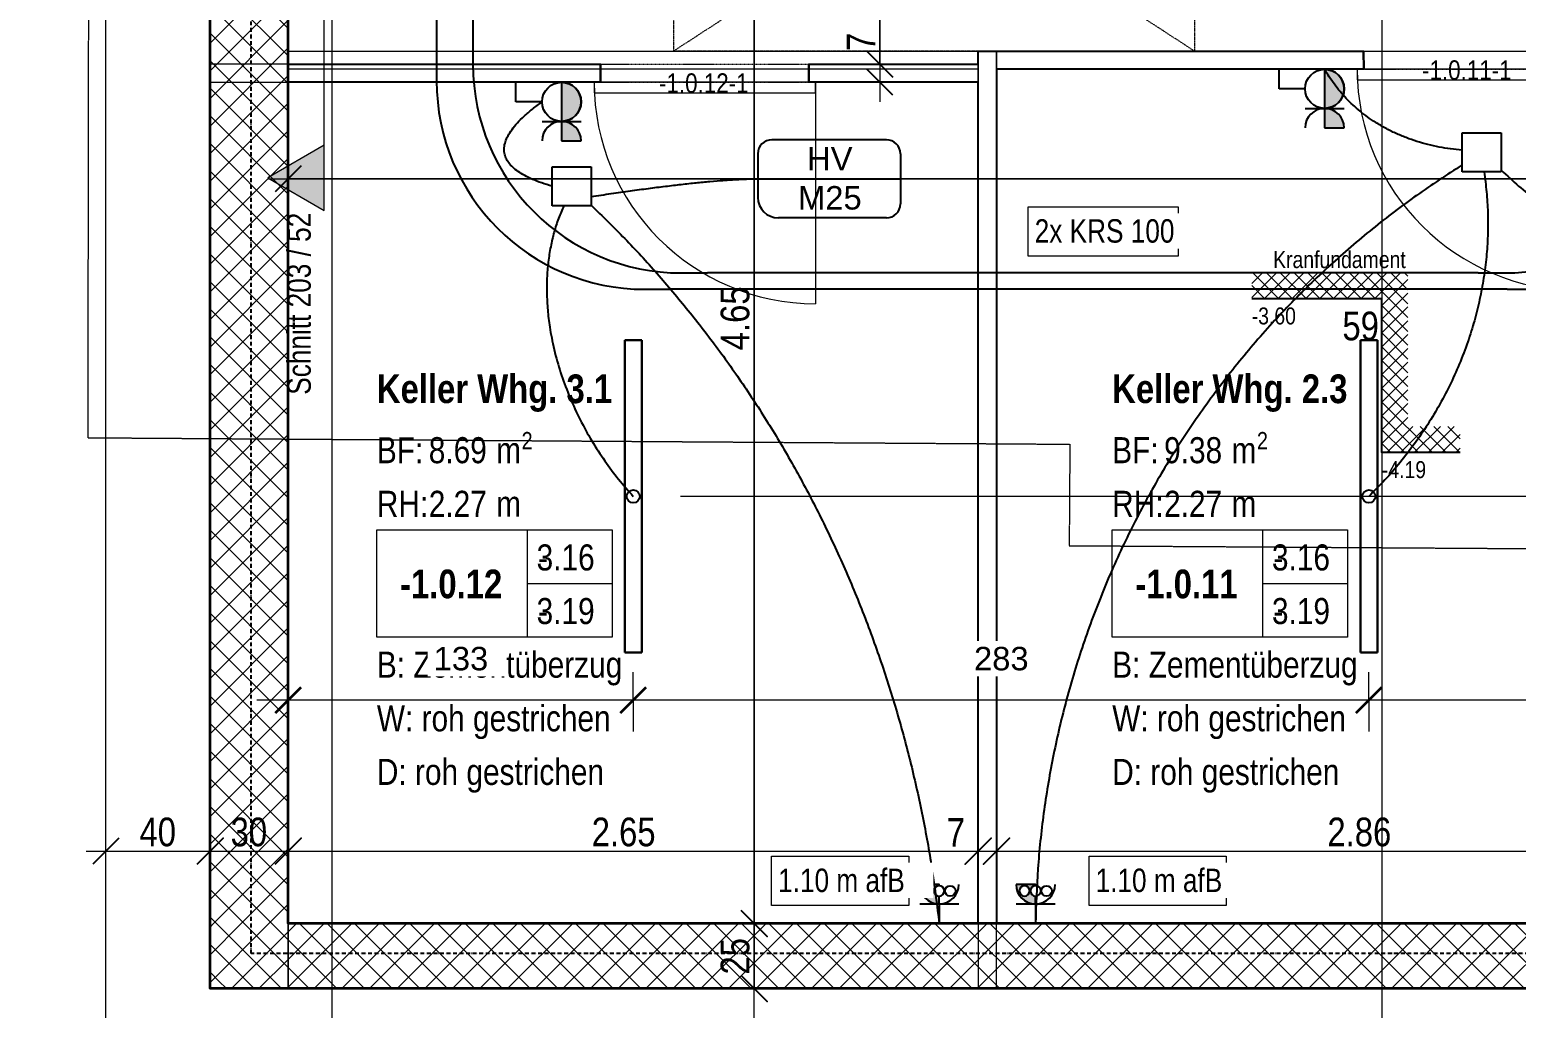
# Model space of a CAD drawing. Header units: millimetres. Extents: x -24363 to 26500, y -21894 to 23000.
# Drawn here: x -14712 to -9004, y -10725 to -6968 of the extents above; entities that cross this region are included whole.
import ezdxf

# ---------------------------------------------------------------- set-up
doc = ezdxf.new("R2010")
doc.units = ezdxf.units.MM
for name, pattern in [('Achse', [25, 15, -5, 0, -5]), ('IMPORT-Strich 2_1mm _3_', [3, 2, -1]), ('IMPORT-Strichpunkt 1_5_0_75_0_75mm _3_', [3, 1.5, -0.75, 0, -0.75]), ('IMPORT-Strichpunkt 3_1_1mm Achsen _3_', [5, 3, -1, 0, -1]), ('Verdeckt 0_75', [1.5, 0.75, -0.75])]:
    doc.linetypes.add(name, pattern=pattern)
for name, color, linetype, lineweight in [('000 Kataster Abbruch', 7, 'Continuous', 5), ('010 Aussenwände Bauteilschraffuren Neu', 7, 'Continuous', 5), ('010 Aussenwände Neu', 7, 'Continuous', 5), ('010 Türen Neu', 7, 'Continuous', 5), ('015 Innenwände Neu', 7, 'Continuous', 5), ('016 Trennwände Neu', 7, 'Continuous', 5), ('035 Decken Neu', 7, 'Continuous', 5), ('080 Raum Innen Kontur Neu', 7, 'Continuous', 5), ('080 Raum Innen Text Neu', 7, 'Continuous', 5), ('080 Raum Innen Textrahmen Neu', 7, 'Continuous', 5), ('110 Bemassungen Ausführung Neu', 7, 'Continuous', 5), ('160 Beschriftungen Ausführung Neu', 7, 'Continuous', 5), ('Allgemeine Beschriftungen', 7, 'Continuous', 5), ('Allgemeines Modell', 7, 'Continuous', 5), ('Bemaßungen', 7, 'Continuous', 9), ('Bemaßungen-50', 7, 'Continuous', 9), ('Elektroinstallationen', 7, 'Continuous', 5), ('Kabel', 7, 'Continuous', 5), ('Leerrohr', 7, 'Continuous', 5), ('Leerrohrformteile', 7, 'Continuous', 5), ('Leuchten', 7, 'Continuous', 5), ('Schnitte', 7, 'Continuous', 9), ('Türen', 7, 'Continuous', 5), ('Wände', 7, 'Continuous', 5)]:
    doc.layers.add(name, color=color, linetype=linetype, lineweight=lineweight)
for name, color, linetype, lineweight, true_color in [('5773_100 Untergeschoss_dwg', 7, 'Continuous', 5, 0x767676), ('Detailelemente', 1, 'Continuous', 25, 0xff0000), ('Linien', 7, 'Verdeckt 0_75', 5, 0xc0c0c0)]:
    doc.layers.add(name, color=color, linetype=linetype, lineweight=lineweight, true_color=true_color)
doc.styles.add('Arial Narrow', font='ARIALN.TTF', dxfattribs={"height": 110.000002})
doc.styles.add('Arial Narrow_11', font='ARIALN.TTF', dxfattribs={"height": 66})
doc.styles.add('Arial Narrow_2', font='ARIALN.TTF', dxfattribs={"height": 110})
doc.styles.add('Arial Narrow_4', font='ARIALN.TTF', dxfattribs={"height": 75})
doc.styles.add('Arial Narrow_8', font='ARIALN.TTF', dxfattribs={"height": 65})
doc.styles.add('Arial Narrow_9', font='ARIALN.TTF', dxfattribs={"height": 100})
doc.styles.add('Arial Narrow_B', font='ARIALNB.TTF', dxfattribs={"height": 110})
doc.styles.add('Arial_5', font='arial.ttf', dxfattribs={"height": 90})
doc.styles.add('Arial_6', font='arial.ttf', dxfattribs={"width": 0.8, "height": 90})
doc.dimstyles.new('Diagonal_-_1_8_mm_Arial', dxfattribs={"dimscale": 304.8, "dimtxt": 91.823346, "dimasz": 0.328084, "dimexe": 0.393701, "dimexo": 0.246063, "dimgap": 0.287073, "dimtad": 1, "dimdec": 0, "dimlfac": 0.1, "dimzin": 0, "dimdsep": 46, "dimtxsty": 'Arial_5', "dimblk1": 'OBLIQUE', "dimblk2": 'OBLIQUE', "dimsah": 1, "dimcen": 0.09, "dimdle": 0.393701, "dimadec": 3, "dimazin": 2, "dimtfac": 1, "dimtdec": 4, "dimtix": 1, "dimtmove": 0, "dimatfit": 3, "dimfxl": 1, "dimtvp": 1, "dimtfill": 1, "dimtolj": 1, "dimtzin": 0, "dimarcsym": 2})
pattern_1 = [(60.551, (0, 0), (-65.30952, 36.87365), []), (150.551, (0, 0), (36.87365, 65.30952), [])]

# ---------------------------------------------------------------- blocks, each defined once
blk = doc.blocks.new('DirectShape - Modell_Elektroplaner_002-17037889-UG')
at = {"layer": 'Wände', "color": 253, "true_color": 0xa3a3a3}
for p, q in [((2950, 0), (2300, 0)), ((2300, 0), (2300, -70)), ((2950, -70), (2950, 0)), ((1500, 0), (0, 0)), ((0, 0), (0, -70)), ((1500, -70), (1500, 0)), ((0, -70), (1500, -70)), ((2300, -70), (2950, -70))]:
    blk.add_line(p, q, dxfattribs=at)
blk = doc.blocks.new('DirectShape - Wand-019-17037890-UG')
blk.add_blockref('DirectShape - Modell_Elektroplaner_002-17037889-UG', (0, 0))
blk = doc.blocks.new('DirectShape - Modell_Elektroplaner_002-17024542-UG')
at = {"layer": 'Wände', "color": 253, "true_color": 0xa3a3a3}
for p, q in [((24555, 0), (0, 0)), ((24555, -250), (24555, 0)), ((0, -250), (24555, -250))]:
    blk.add_line(p, q, dxfattribs=at)
blk = doc.blocks.new('DirectShape - Wand-013-17009677-UG')
blk.add_blockref('DirectShape - Modell_Elektroplaner_002-17024542-UG', (0, 0))
blk = doc.blocks.new('DirectShape - Modell_Elektroplaner_002-17024816-UG')
at = {"layer": 'Wände', "color": 253, "true_color": 0xa3a3a3}
for p, q in [((0, 0), (0, -300)), ((13650, 0), (0, 0)), ((0, -300), (13650, -300))]:
    blk.add_line(p, q, dxfattribs=at)
blk = doc.blocks.new('DirectShape - Wand-013-17010005-UG')
blk.add_blockref('DirectShape - Modell_Elektroplaner_002-17024816-UG', (0, 0))
blk = doc.blocks.new('DirectShape - Modell_Elektroplaner_002-17024833-UG')
at = {"layer": 'Wände', "color": 253, "true_color": 0xa3a3a3}
for p, q in [((0, 70), (0, 0)), ((3600, 70), (0, 70)), ((3600, 0), (3600, 70)), ((0, 0), (3600, 0))]:
    blk.add_line(p, q, dxfattribs=at)
blk = doc.blocks.new('DirectShape - Wand-012-17037938-UG')
blk.add_blockref('DirectShape - Modell_Elektroplaner_002-17024833-UG', (0, 0))
blk = doc.blocks.new('DirectShape - Freifläche-001-17037210-UG')
at = {"layer": 'Allgemeines Modell', "color": 251, "true_color": 0x666666}
for p, q in [((3682.1, 9611.4), (3682.1, 3490.3)), ((3682.1, 3490.3), (3682.1, 1245.5)), ((10646.2, 1245.5), (3682.1, 1245.5))]:
    blk.add_line(p, q, dxfattribs=at)
at = {"layer": 'Allgemeines Modell', "color": 253, "true_color": 0xa3a3a3}
for p, q in [((3682.1, 9611.4), (3682.1, 3490.3)), ((3682.1, 3490.3), (3682.1, 1245.5)), ((3682.1, 1245.5), (10646.2, 1245.5))]:
    blk.add_line(p, q, dxfattribs=at)
blk = doc.blocks.new('DirectShape - Modell_Elektroplaner_002-17037925-UG')
at = {"layer": 'Türen', "color": 253, "true_color": 0xa3a3a3}
for p, q in [((425, 40), (-425, 40)), ((-425, 40), (-425, 0)), ((-425, 0), (425, 0)), ((425, 0), (425, 40))]:
    blk.add_line(p, q, dxfattribs=at)
at = {"layer": 'Türen', "color": 251, "true_color": 0x666666}
for p, q in [((-400, -40), (-400, 0)), ((400, -40), (400, 0)), ((-400, -40), (-400, -70)), ((400, -40), (400, -70))]:
    blk.add_line(p, q, dxfattribs=at)
blk = doc.blocks.new('DirectShape - Modell_Elektroplaner_002-17037926-UG')
blk.add_blockref('DirectShape - Modell_Elektroplaner_002-17037925-UG', (0, 0))
blk = doc.blocks.new('DirectShape - Tür-014-17037961-UG')
blk.add_blockref('DirectShape - Modell_Elektroplaner_002-17037926-UG', (400, 70))
blk = doc.blocks.new('DirectShape - Modell_Elektroplaner_002-17037918-UG')
at = {"layer": 'Wände', "color": 253, "true_color": 0xa3a3a3}
for p, q in [((1480, 0), (70, 0)), ((70, 0), (70, -70)), ((1480, -70), (1480, 0)), ((70, -70), (1480, -70))]:
    blk.add_line(p, q, dxfattribs=at)
blk = doc.blocks.new('DirectShape - Wand-019-17037919-UG')
blk.add_blockref('DirectShape - Modell_Elektroplaner_002-17037918-UG', (0, 0))
blk = doc.blocks.new('DirectShape - Tür-014-17037971-UG')
blk.add_blockref('DirectShape - Modell_Elektroplaner_002-17037926-UG', (400, 70))
blk = doc.blocks.new('Modell_Elektroplaner_002_ifc-1-UG')
at = {"layer": 'Allgemeines Modell', "color": 251, "lineweight": 5, "true_color": 0x666666, "rotation": 359.999751747052}
blk.add_blockref('DirectShape - Freifläche-001-17037210-UG', (-17702.2, -11895.4), dxfattribs=at)
at = {"layer": 'Türen', "color": 251, "lineweight": 5, "true_color": 0x666666, "rotation": 179.999751747052}
for name, p in [('DirectShape - Tür-014-17037971-UG', (-8790, -7050)), ('DirectShape - Tür-014-17037961-UG', (-11720, -7099.9))]:
    blk.add_blockref(name, p, dxfattribs=at)
at = {"layer": 'Wände', "color": 251, "lineweight": 5, "true_color": 0x666666}
for name, p, rotation in [('DirectShape - Wand-013-17010005-UG', (-14020, -10649.9), 89.9997517460218), ('DirectShape - Wand-012-17037938-UG', (-11070, -7050), 269.9997517460218), ('DirectShape - Wand-019-17037919-UG', (-11070, -7050), 359.999751747052), ('DirectShape - Wand-019-17037890-UG', (-14020, -7099.9), 359.999751747052), ('DirectShape - Wand-013-17009677-UG', (10835, -10650), 179.999751747052)]:
    blk.add_blockref(name, p, dxfattribs=dict(at, rotation=rotation))
blk = doc.blocks.new('tin_LED_Lichtleiste - Lichtleiste LED 120-17546088-UG')
at = {"layer": 'Leuchten', "color": 150, "lineweight": 25, "true_color": 0x007fff}
for p, q in [((600, 32.5), (-600, 32.5)), ((-600, 32.5), (-600, -32.5)), ((-600, 32.5), (600, 32.5)), ((-600, -32.5), (-600, 32.5)), ((600, -32.5), (600, 32.5)), ((600, 32.5), (600, -32.5)), ((-600, -32.5), (600, -32.5)), ((600, -32.5), (-600, -32.5))]:
    blk.add_line(p, q, dxfattribs=at)
blk.add_circle((0, 0), 25, dxfattribs=at)
blk = doc.blocks.new('tin_Schema0_T13_AP - Schalter Schema 0 T13 AP-17867032-UG')
at = {"layer": 'Detailelemente', "true_color": 0x007fff}
for points in [[(-293.6, -150), (-274.1, -147.4), (-256.1, -140), (-240.5, -128), (-228.6, -112.5), (-221.1, -94.4), (-218.6, -75), (-221.1, -55.6), (-228.6, -37.5), (-240.5, -22), (-256.1, -10), (-274.1, -2.6), (-293.6, 0)], [(-218.6, -225), (-221.1, -205.6), (-228.6, -187.5), (-240.5, -172), (-256.1, -160), (-274.1, -152.6), (-293.6, -150), (-293.6, -225)]]:
    blk.add_hatch(color=150, dxfattribs=at).paths.add_polyline_path(points)
at = {"layer": 'Detailelemente', "color": 150, "true_color": 0x007fff}
for p, q in [((-468.6, -75), (-468.6, 0)), ((-293.6, 0), (-293.6, -150)), ((-368.6, -75), (-468.6, -75)), ((-368.6, -150), (-218.6, -150)), ((-293.6, -150), (-293.6, -225)), ((-293.6, -225), (-218.6, -225))]:
    blk.add_line(p, q, dxfattribs=at)
blk.add_circle((-293.6, -75), 75, dxfattribs=at)
for centre, start, end in [((-293.6, -75), 270, 90), ((-293.6, -225), 0, 180), ((-293.6, -225), 0, 90)]:
    blk.add_arc(centre, 75, start, end, dxfattribs=at)
blk = doc.blocks.new('tin_Steckdose_T13_AP - Steckdose 3xT13 AP-17882971-UG')
at = {"layer": 'Detailelemente', "true_color": 0x007fff}
h = blk.add_hatch(color=150, dxfattribs=at)
h.paths.add_polyline_path([(-293.6, -75), (-293.6, -105), (-288.4, -105.7), (-283.6, -107.7), (-279.4, -110.9), (-276.2, -115), (-274.2, -119.8), (-273.6, -125), (-274.2, -130.2), (-276.2, -135), (-279.4, -139.1), (-283.6, -142.3), (-288.4, -144.3), (-293.6, -145), (-293.6, -150), (-218.6, -150), (-221.1, -130.6), (-228.6, -112.5), (-240.5, -97), (-256.1, -85), (-274.1, -77.6)])
h.paths.add_polyline_path([(-251.1, -105), (-245.9, -105.7), (-241.1, -107.7), (-236.9, -110.9), (-233.7, -115), (-231.7, -119.8), (-231.1, -125), (-231.7, -130.2), (-233.7, -135), (-236.9, -139.1), (-241.1, -142.3), (-245.9, -144.3), (-251.1, -145), (-256.2, -144.3), (-261.1, -142.3), (-265.2, -139.1), (-268.4, -135), (-270.4, -130.2), (-271.1, -125), (-270.4, -119.8), (-268.4, -115), (-265.2, -110.9), (-261.1, -107.7), (-256.2, -105.7)])
at = {"layer": 'Detailelemente', "color": 150, "true_color": 0x007fff}
for p, q in [((-293.6, -75), (-293.6, 0)), ((-218.6, -75), (-368.6, -75)), ((-293.6, -75), (-293.6, -105)), ((-293.6, -145), (-293.6, -150)), ((-293.6, -150), (-218.6, -150))]:
    blk.add_line(p, q, dxfattribs=at)
for centre, radius in [((-293.6, 0), 0.3), ((-336.1, -125), 20), ((-293.6, -150), 0.3), ((-293.6, -150), 0.3)]:
    blk.add_circle(centre, radius, dxfattribs=at)
for centre, radius, start, end in [((-293.6, -150), 75, 0, 180), ((-293.6, -125), 20, 90, 270), ((-293.6, -150), 75, 0, 90), ((-293.6, -125), 20, 270, 90), ((-251.1, -125), 20, 0, 180), ((-251.1, -125), 20, 180, 0)]:
    blk.add_arc(centre, radius, start, end, dxfattribs=at)
blk = doc.blocks.new('tin_Steckdose_T13_AP - Steckdose 3xT13 AP-17882972-UG')
at = {"layer": 'Detailelemente', "true_color": 0x007fff}
h = blk.add_hatch(color=150, dxfattribs=at)
h.paths.add_polyline_path([(6.4, -75), (6.4, -105), (11.6, -105.7), (16.4, -107.7), (20.6, -110.9), (23.8, -115), (25.8, -119.8), (26.4, -125), (25.8, -130.2), (23.8, -135), (20.6, -139.1), (16.4, -142.3), (11.6, -144.3), (6.4, -145), (6.4, -150), (81.4, -150), (78.9, -130.6), (71.4, -112.5), (59.5, -97), (43.9, -85), (25.9, -77.6)])
h.paths.add_polyline_path([(48.9, -105), (54.1, -105.7), (58.9, -107.7), (63.1, -110.9), (66.3, -115), (68.3, -119.8), (68.9, -125), (68.3, -130.2), (66.3, -135), (63.1, -139.1), (58.9, -142.3), (54.1, -144.3), (48.9, -145), (43.8, -144.3), (38.9, -142.3), (34.8, -139.1), (31, -133.5), (29.6, -130.2), (28.9, -125), (29.6, -119.8), (31.6, -115), (34.8, -110.9), (38.9, -107.7), (43.8, -105.7)])
at = {"layer": 'Detailelemente', "color": 150, "true_color": 0x007fff}
for p, q in [((6.4, -75), (6.4, 0)), ((81.4, -75), (-68.6, -75)), ((6.4, -75), (6.4, -105)), ((6.4, -145), (6.4, -150)), ((6.4, -150), (81.4, -150))]:
    blk.add_line(p, q, dxfattribs=at)
for centre, radius in [((6.4, 0), 0.3), ((-36.1, -125), 20), ((6.4, -150), 0.3), ((6.4, -150), 0.3)]:
    blk.add_circle(centre, radius, dxfattribs=at)
for centre, radius, start, end in [((6.4, -150), 75, 0, 180), ((6.4, -125), 20, 90, 270), ((6.4, -150), 75, 0, 90), ((6.4, -125), 20, 270, 90), ((48.9, -125), 20, 0, 180), ((48.9, -125), 20, 180, 0)]:
    blk.add_arc(centre, radius, start, end, dxfattribs=at)
blk = doc.blocks.new('tin_Abzweigdose_Flaeche_Decke - 115x115x115-18254457-UG')
at = {"layer": 'Detailelemente', "color": 150, "true_color": 0x007fff}
for p, q in [((-75, 75), (75, 75)), ((-75, -75), (-75, 75)), ((75, 75), (75, -75)), ((75, -75), (-75, -75))]:
    blk.add_line(p, q, dxfattribs=at)
blk = doc.blocks.new('tin_E_LR_Bogen_KRS - tin_E_LR_Bogen_KRS-17548608-UG')
at = {"layer": 'Leerrohrformteile', "color": 1, "lineweight": 25, "true_color": 0xff0000}
for p, q in [((0, 800), (0, 900)), ((-900, 0), (-800, 0))]:
    blk.add_line(p, q, dxfattribs=at)
blk.add_arc((-800, 800), 800, 270, 360, dxfattribs=at)
blk = doc.blocks.new('tin_E_LR_Bogen_KRS - tin_E_LR_Bogen_KRS-V9-UG')
at = {"layer": 'Leerrohrformteile', "color": 1, "lineweight": 25, "true_color": 0xff0000}
for p, q in [((-8138.6, -7172.2), (-8138.6, -7073.1)), ((-9038.6, -7964.7), (-8938.6, -7964.7))]:
    blk.add_line(p, q, dxfattribs=at)
blk.add_ellipse((-8938.6, -7172.2), major_axis=(-800, 0), ratio=0.990613, start_param=1.570796, end_param=3.141593, dxfattribs=at)
blk = doc.blocks.new('tin_E_LR_Bogen_KRS - tin_E_LR_Bogen_KRS-V10-UG')
at = {"layer": 'Leerrohrformteile', "color": 1, "lineweight": 25, "true_color": 0xff0000}
for p, q in [((-8250.2, -7110.8), (-8250.2, -7011.9)), ((-9150.2, -7902.1), (-9050.2, -7902.1))]:
    blk.add_line(p, q, dxfattribs=at)
blk.add_ellipse((-9050.2, -7110.8), major_axis=(800, 0), ratio=0.989104, start_param=4.712389, end_param=6.283185, dxfattribs=at)
blk = doc.blocks.new('tin_Beschriftung_Verweis_2 Zeilen - Verteilung_ Leerrohr-V15-UG')
at = {"layer": 'Elektroinstallationen', "color": 150, "lineweight": 25, "true_color": 0x007fff}
for p, q in [((220, 150), (-220, 150)), ((-273.6, 96.4), (-273.6, -71.4)), ((273.6, 96.4), (273.6, -96.4)), ((-273.6, 0), (273.6, 0)), ((220, -150), (-195, -150))]:
    blk.add_line(p, q, dxfattribs=at)
for centre, radius, start, end in [((-220, 96.4), 53.6, 90, 180), ((220, 96.4), 53.6, 360, 90), ((-195, -71.4), 78.6, 180, 270), ((220, -96.4), 53.6, 270, 0)]:
    blk.add_arc(centre, radius, start, end, dxfattribs=at)
blk = doc.blocks.new('tin_Fundamenterder_Horizontal_P1_P2 - Banderder verzinkt 50mm2-18181100-UG')
at = {"layer": 'Elektroinstallationen', "color": 1, "linetype": 'Achse', "lineweight": 25, "true_color": 0xff0000}
blk.add_line((0, 0), (24560.4, 0), dxfattribs=at)
blk = doc.blocks.new('tin_Fundamenterder_Horizontal_P1_P2 - Banderder verzinkt 50mm2-18181209-UG')
at = {"layer": 'Elektroinstallationen', "color": 1, "linetype": 'Achse', "lineweight": 25, "true_color": 0xff0000}
blk.add_line((0, 0), (4392.4, 0), dxfattribs=at)
blk = doc.blocks.new('5773_100 Untergeschoss_dwg-17512464-UG')
at = {"layer": '010 Aussenwände Bauteilschraffuren Neu', "true_color": 0x808080}
h = blk.add_hatch(dxfattribs=at)
h.set_pattern_fill('FP_1', color=8, style=0, pattern_type=2)
h.set_pattern_definition(pattern_1)
h.paths.add_polyline_path([(-10462.8, -13706.8), (-10429.5, -13697.6), (-11576.2, -9577.1), (-11865.2, -9657.5), (-10718.6, -13778)])
h.paths.add_polyline_path([(-11830.6, -9413.3), (-11636.8, -9359.3), (-13941.6, -1077.1), (-14230.6, -1157.5), (-11925.8, -9439.8)])
h = blk.add_hatch(dxfattribs=at)
h.set_pattern_fill('FP_1', color=8, style=0, pattern_type=2)
h.set_pattern_definition(pattern_1)
h.paths.add_polyline_path([(-10362.5, -13938.4), (13052.7, -7422.3), (12985.7, -7181.5), (-10429.5, -13697.6)])
h = blk.add_hatch(dxfattribs=at)
h.set_pattern_fill('FP_1', color=8, style=0, pattern_type=2)
h.set_pattern_definition(pattern_1)
h.paths.add_polyline_path([(-10651.5, -14018.8), (-10429.5, -13697.6), (-10718.6, -13778)])
h = blk.add_hatch(dxfattribs=at)
h.set_pattern_fill('FP_1', color=8, style=0, pattern_type=2)
h.set_pattern_definition(pattern_1)
h.paths.add_polyline_path([(-10362.5, -13938.4), (-10429.5, -13697.6), (-10651.5, -14018.8), (-10395.8, -13947.7)])
at = {"layer": '160 Beschriftungen Ausführung Neu', "true_color": 0x999999}
h = blk.add_hatch(dxfattribs=at)
h.set_pattern_fill('FP_10', color=253, style=0, pattern_type=2)
h.set_pattern_definition([(60.551, (-7019.612, -10284.96), (-32.6548, 18.4368), []), (330.551, (-7019.612, -10284.96), (18.4368, 32.6548), [])])
h.paths.add_polyline_path([(-6868.1, -10829.3), (-6579.1, -10748.8), (-6605.9, -10652.5), (-6798.6, -10706.1), (-6956.8, -10137.7), (-7534.8, -10298.6), (-7508, -10394.9), (-7026.3, -10260.9)])
at = {"layer": '000 Kataster Abbruch', "color": 40, "linetype": 'IMPORT-Strich 2_1mm _3_', "true_color": 0xffbf00}
for p, q in [((-6787.1, -11185.8), (-4022.2, -10435.2)), ((-6849.8, -11202.8), (-6787.2, -11185.8)), ((-9680.8, -11567.2), (-9618.1, -11550.2))]:
    blk.add_line(p, q, dxfattribs=at)
at = {"layer": '000 Kataster Abbruch', "color": 40, "linetype": 'IMPORT-Strich 2_1mm _3_', "true_color": 0xffbf00, "flags": 128}
for points in [[(-11027.4, 1720.6), (-15364.1, 563.2), (-12525.1, -9868.8), (-12307.1, -9807.8), (-11671.1, -12106.8), (-9680.8, -11567.2)], [(-9618.1, -11550.2), (-8031.1, -11119.8), (-7929.1, -11495.8), (-6849.9, -11202.8)]]:
    blk.add_lwpolyline(points, dxfattribs=at)
at = {"layer": '010 Aussenwände Neu', "lineweight": 35, "flags": 128}
for points in [[(12650.1, -5043.2), (13226.6, -7114.5), (13293.6, -7355.3), (-10362.5, -13938.4), (-10651.5, -14018.8), (-11865.2, -9657.5)], [(1005.9, -10515.3), (-10429.5, -13697.6), (-11576.2, -9577.1)]]:
    blk.add_lwpolyline(points, dxfattribs=at)
at = {"layer": '010 Türen Neu', "linetype": 'IMPORT-Strichpunkt 3_1_1mm Achsen _3_'}
for p, q in [((-7348.9, -9363), (-6578.1, -9148.5)), ((-7330.1, -9430.4), (-6559.4, -9215.9)), ((-10158.2, -10196.6), (-9387.5, -9982.2)), ((-10139.4, -10264.1), (-9368.7, -10049.6))]:
    blk.add_line(p, q, dxfattribs=at)
at = {"layer": '010 Türen Neu'}
blk.add_line((-9344.6, -10042.9), (-9116.7, -10861.8), dxfattribs=at)
at = {"layer": '010 Türen Neu', "lineweight": 25, "flags": 128}
for points in [[(-7330.1, -9430.4), (-7348.9, -9363)], [(-9368.7, -10049.6), (-9387.5, -9982.2)], [(-10139.4, -10264.1), (-10158.2, -10196.6)]]:
    blk.add_lwpolyline(points, close=True, dxfattribs=at)
at = {"layer": '010 Türen Neu', "flags": 128}
for points in [[(-7330.1, -9430.4), (-7348.9, -9363)], [(-9368.7, -10049.6), (-9387.5, -9982.2)], [(-10139.4, -10264.1), (-10158.2, -10196.6)]]:
    blk.add_lwpolyline(points, close=True, dxfattribs=at)
at = {"layer": '010 Türen Neu'}
for centre in [(-6535.3, -9209.2), (-9344.6, -10042.9)]:
    blk.add_arc(centre, 850, 195.551, 285.551, dxfattribs=at)
at = {"layer": '015 Innenwände Neu', "linetype": 'IMPORT-Strichpunkt 1_5_0_75_0_75mm _3_'}
blk.add_line((-9946.7, -9912), (-9901.8, -10073.4), dxfattribs=at)
at = {"layer": '015 Innenwände Neu', "linetype": 'IMPORT-Strichpunkt 1_5_0_75_0_75mm _3_', "flags": 128}
for points in [[(-8323.6, -8284.8), (-7975.1, -9537.2), (-10250.4, -8821)], [(-7975.1, -9537.2), (-9901.8, -10073.4), (-9698.5, -9843)]]:
    blk.add_lwpolyline(points, dxfattribs=at)
at = {"layer": '016 Trennwände Neu', "lineweight": 25}
blk.add_line((-10283.9, -10304.3), (-11295.5, -10585.8), dxfattribs=at)
at = {"layer": '016 Trennwände Neu', "lineweight": 25, "flags": 128}
blk.add_lwpolyline([(-8707.2, -9741), (-7348.9, -9363), (-7330.1, -9430.4), (-8688.5, -9808.4), (-7809.1, -12968.3), (-7876.6, -12987.1), (-8742.5, -9875.3), (-9368.7, -10049.6), (-9387.5, -9982.2), (-8761.3, -9807.9), (-8774.7, -9759.7)], close=True, dxfattribs=at)
blk.add_lwpolyline([(-11295.5, -10585.8), (-11314.3, -10518.4), (-10158.2, -10196.6), (-10139.4, -10264.1), (-10283.6, -10304.2)], dxfattribs=at)
at = {"layer": '035 Decken Neu', "linetype": 'IMPORT-Strich 2_1mm _3_', "flags": 128}
blk.add_lwpolyline([(-526.8, -4074.9), (-158.1, -5400.1), (-7788.1, -7523.4), (-6209, -13197.8), (-10929.7, -14511.4), (-14803.6, -590.4)], dxfattribs=at)
at = {"layer": '035 Decken Neu', "linetype": 'IMPORT-Strichpunkt 3_1_1mm Achsen _3_', "flags": 128}
blk.add_lwpolyline([(-11865.2, -9657.5), (-10651.5, -14018.8), (13293.6, -7355.3), (12650.1, -5043.2), (12409.3, -5110.2), (11739.1, -2701.7), (-11965.2, -9298.2)], dxfattribs=at)
at = {"layer": '035 Decken Neu', "linetype": 'IMPORT-Strich 2_1mm _3_', "flags": 128}
blk.add_lwpolyline([(-6209, -13197.8), (1421, -11074.4), (-158.1, -5400.1), (-7788.1, -7523.4)], close=True, dxfattribs=at)
at = {"layer": '080 Raum Innen Kontur Neu', "color": 9, "true_color": 0xc0c0c0, "flags": 128}
blk.add_lwpolyline([(-11576.2, -9577.1), (-11327.7, -10470.2), (107.8, -7287.9), (-964.6, -3434.3), (-1181.8, -3494.8)], dxfattribs=at)
for points in [[(-5053.8, -12201.6), (-5933.2, -9041.7), (-8688.5, -9808.4), (-7809.1, -12968.3)], [(-7876.6, -12987.1), (-8755.9, -9827.2), (-11308.9, -10537.6), (-10429.5, -13697.6)]]:
    blk.add_lwpolyline(points, close=True, dxfattribs=at)
at = {"layer": '080 Raum Innen Textrahmen Neu'}
for p, q in [((-7229.8, -11237.8), (-7119.4, -11634.5)), ((-7174.6, -11436.2), (-6860.9, -11348.9)), ((-9950.1, -11994.8), (-9839.7, -12391.5)), ((-9894.9, -12193.2), (-9581.2, -12105.9))]:
    blk.add_line(p, q, dxfattribs=at)
at = {"layer": '080 Raum Innen Textrahmen Neu', "flags": 128}
for points in [[(-7786.3, -11392.7), (-6916.1, -11150.5), (-6805.7, -11547.2), (-7676, -11789.4)], [(-10506.6, -12149.7), (-9636.4, -11907.5), (-9526, -12304.2), (-10396.2, -12546.4)]]:
    blk.add_lwpolyline(points, close=True, dxfattribs=at)
at = {"layer": '110 Bemassungen Ausführung Neu', "color": 254, "true_color": 0xcccccc}
for p, q in [((-9215.2, -9934.2), (-9034.6, -9884)), ((-9196.5, -10001.7), (-9015.8, -9951.4)), ((-9458.3, -10459.2), (-11196.2, -10942.8)), ((-11171, -11033.1), (-11221.3, -10852.4)), ((-8795.4, -13242.8), (-8614.8, -13192.5)), ((-11153.2, -13708.2), (-11203.5, -13527.5))]:
    blk.add_line(p, q, dxfattribs=at)
at = {"layer": '110 Bemassungen Ausführung Neu', "color": 254, "lineweight": 25, "true_color": 0xcccccc}
for p, q in [((-9044.6, -10011.3), (-9167.7, -9941.8)), ((-11161.4, -10881.2), (-11230.9, -11004.3)), ((-11143.6, -13556.3), (-11213.1, -13679.4))]:
    blk.add_line(p, q, dxfattribs=at)
at = {"layer": '110 Bemassungen Ausführung Neu', "color": 254, "true_color": 0xcccccc, "flags": 128}
for points in [[(-8931.2, -10312.5), (239.3, -7760.5)], [(-10529.1, -13339.9), (-10478.8, -13520.5)], [(-10818.1, -13420.3), (-10767.8, -13600.9)], [(-8547.7, -13433.4), (-8728.4, -13483.6)]]:
    blk.add_lwpolyline(points, close=True, dxfattribs=at)
for points in [[(-9567.3, -8319.5), (-9486.9, -8608.5), (-9567.3, -8319.5), (-9486.9, -8608.5), (-9124.9, -9909.1), (-9486.9, -8608.5)], [(-8510.7, -13916.1), (-8530.8, -13843.9), (-8638, -13458.5), (-8705.1, -13217.7), (-9648.1, -9828.9)], [(-9648.1, -9828.9), (-8705.1, -13217.7), (-8638, -13458.5), (-8705.1, -13217.7)], [(-9124.9, -9909.1), (-9106.2, -9976.5), (-9086.1, -10048.8)], [(-11250.6, -13638), (-11178.3, -13617.9), (-10793, -13510.6), (-10503.9, -13430.2), (-7951, -12719.7), (-7883.5, -12701), (-5128.2, -11934.2), (-5060.8, -11915.4), (-2305.5, -11148.7), (-2238, -11129.9), (931.5, -10247.9), (1003.8, -10227.8)], [(-11268.4, -10962.9), (-11196.2, -10942.8), (-9458.3, -10459.2)], [(-7858.4, -12791.3), (-7908.7, -12610.7), (-7858.4, -12791.3), (-7908.7, -12610.7)], [(-7925.8, -12810.1), (-7976.1, -12629.4), (-7925.8, -12810.1), (-7976.1, -12629.4)]]:
    blk.add_lwpolyline(points, dxfattribs=at)
at = {"layer": '110 Bemassungen Ausführung Neu', "color": 254, "lineweight": 25, "true_color": 0xcccccc, "flags": 128}
for points in [[(-9063.4, -9943.9), (-9186.5, -9874.3)], [(-8766.6, -13182.9), (-8643.5, -13252.4)], [(-10538.7, -13491.8), (-10469.2, -13368.6)], [(-10827.7, -13572.2), (-10758.2, -13449)], [(-8699.6, -13423.7), (-8576.5, -13493.3)]]:
    blk.add_lwpolyline(points, close=True, dxfattribs=at)
for points in [[(-7916.2, -12658.2), (-7985.7, -12781.3), (-7916.2, -12658.2), (-7985.7, -12781.3)], [(-7848.8, -12639.4), (-7918.3, -12762.5), (-7848.8, -12639.4), (-7918.3, -12762.5)]]:
    blk.add_lwpolyline(points, dxfattribs=at)
at = {"layer": '160 Beschriftungen Ausführung Neu', "color": 253, "lineweight": 25, "true_color": 0x999999, "flags": 128}
blk.add_lwpolyline([(-6579.1, -10748.8), (-6868.1, -10829.3), (-7026.3, -10260.9), (-7508, -10394.9)], dxfattribs=at)
at = {"layer": '080 Raum Innen Text Neu', "color": 254, "true_color": 0xcccccc, "attachment_point": 1, "rotation": 15.551, "line_spacing_factor": 0.974696}
for s, insert, char_height, width, style in [('Keller Whg. 2.3', (-7946.3, -10818.1), 110, 1084.744, 'Arial Narrow_B'), ('2', (-7351.5, -10882), 66, 50.253, 'Arial Narrow_11'), ('9.38', (-7689.7, -10996.7), 100, 266.485, 'Arial Narrow_9'), (' m', (-7471, -10935.8), 100, 153.505, 'Arial Narrow_9'), ('BF:', (-7881.7, -11050.1), 100, 214.907, 'Arial Narrow_9'), (' m', (-7415.8, -11134.2), 100, 153.505, 'Arial Narrow_9'), ('2.27', (-7634.5, -11195.1), 100, 266.485, 'Arial Narrow_9'), ('RH:', (-7826.5, -11248.5), 100, 237.012, 'Arial Narrow_9'), ('3.16', (-7180.4, -11282.4), 100, 266.485, 'Arial Narrow_9'), ('Keller Whg. 3.1', (-10666.5, -11575.1), 110, 1084.744, 'Arial Narrow_B'), ('-', (-7174.8, -11281.9), 100, 45.438, 'Arial Narrow_9'), ('-1.0.11', (-7659.5, -11516.2), 110, 468.75, 'Arial Narrow_B'), ('3.19', (-7125.2, -11480.7), 100, 266.485, 'Arial Narrow_9'), ('-', (-7119.6, -11480.3), 100, 45.438, 'Arial Narrow_9'), ('2', (-10071.8, -11639), 66, 50.253, 'Arial Narrow_11'), ('B: Zementüberzug', (-7660.9, -11843.5), 100, 1129.799, 'Arial Narrow_9'), ('8.69', (-10410, -11753.7), 100, 266.485, 'Arial Narrow_9'), (' m', (-10191.3, -11692.9), 100, 153.505, 'Arial Narrow_9'), ('BF:', (-10602, -11807.2), 100, 214.907, 'Arial Narrow_9'), ('W: roh gestrichen', (-7605.7, -12041.9), 100, 1074.537, 'Arial Narrow_9'), ('2.27', (-10354.8, -11952.1), 100, 266.485, 'Arial Narrow_9'), (' m', (-10136.1, -11891.2), 100, 153.505, 'Arial Narrow_9'), ('RH:', (-10546.8, -12005.5), 100, 237.012, 'Arial Narrow_9'), ('3.16', (-9900.7, -12039.4), 100, 266.485, 'Arial Narrow_9'), ('D: roh gestrichen', (-7550.5, -12240.2), 100, 1043.836, 'Arial Narrow_9'), ('-', (-9895.1, -12038.9), 100, 45.438, 'Arial Narrow_9'), ('-1.0.12', (-10379.8, -12273.2), 110, 468.75, 'Arial Narrow_B'), ('3.19', (-9845.5, -12237.8), 100, 266.485, 'Arial Narrow_9'), ('-', (-9839.9, -12237.3), 100, 45.438, 'Arial Narrow_9'), ('B: Zementüberzug', (-10381.2, -12600.5), 100, 1129.799, 'Arial Narrow_9'), ('W: roh gestrichen', (-10326, -12798.9), 100, 1074.537, 'Arial Narrow_9'), ('D: roh gestrichen', (-10270.8, -12997.2), 100, 1043.836, 'Arial Narrow_9')]:
    blk.add_mtext(s, dxfattribs=dict(at, insert=insert, char_height=char_height, width=width, style=style))
at = {"layer": '110 Bemassungen Ausführung Neu', "color": 254, "true_color": 0xcccccc, "char_height": 110, "attachment_point": 1, "line_spacing_factor": 0.974696, "style": 'Arial Narrow'}
for s, insert, width, rotation in [('7', (-9260.9, -9895.1), 83.754, 105.551), ('4.65', (-9419.6, -11131.8), 293.138, 105.551), ('2.86', (-6694, -12235.9), 293.138, 15.551), ('7', (-8101.5, -12629.5), 83.754, 15.551), ('2.65', (-9415.6, -12993.3), 293.138, 15.551), ('25', (-8777, -13440.9), 167.507, 105.551), ('30', (-10751.3, -13365), 167.507, 15.551), ('40', (-11088.5, -13458.8), 167.507, 15.551)]:
    blk.add_mtext(s, dxfattribs=dict(at, insert=insert, width=width, rotation=rotation))
at = {"layer": '160 Beschriftungen Ausführung Neu', "color": 254, "true_color": 0xcccccc, "attachment_point": 1, "rotation": 15.551, "line_spacing_factor": 0.974696}
for s, insert, char_height, width, style in [('-1.0.11-1', (-7123.4, -9337.2), 75, 410.801, 'Arial Narrow_4'), ('-1.0.12-1', (-9932.7, -10170.9), 75, 410.801, 'Arial Narrow_4'), ('Kranfundament', (-7477.8, -10196.3), 65, 609.866, 'Arial Narrow_8'), ('59', (-7159.2, -10348.9), 110, 167.507, 'Arial Narrow_2'), ('-3.60', (-7499.1, -10426.8), 65, 202.757, 'Arial Narrow_8'), ('-4.19', (-6859.3, -10861.2), 65, 202.757, 'Arial Narrow_8')]:
    blk.add_mtext(s, dxfattribs=dict(at, insert=insert, char_height=char_height, width=width, style=style))
blk = doc.blocks.new('Schnitt - eine Zeile-17117296-UG')
at = {"layer": 'Schnitte'}
blk.add_hatch(color=256, dxfattribs=at).paths.add_polyline_path([(0, 0), (-5, 0), (-2.5, 4.33)])
for p, q in [((-2.5, 4.33), (-5, 0)), ((0, 0), (-2.5, 4.33)), ((-5, 0), (0, 0))]:
    blk.add_line(p, q, dxfattribs=at)
blk = doc.blocks.new('DIMBLOCK40-UG')
at = {"layer": 'Bemaßungen-50'}
for p, q in [((-2699.4, -10770), (-2699.4, -8640)), ((-2699.4, -8760), (-12213.7, -8759.9)), ((-2699.4, -8760), (-2579.4, -8760)), ((-2699.4, -10650), (-2819.4, -10650)), ((-2699.4, -10650), (-2695.2, -10650))]:
    blk.add_line(p, q, dxfattribs=at)
at = {"layer": 'Bemaßungen-50', "lineweight": 35}
for p, q in [((-2699.4, -8760), (-2749.4, -8710)), ((-2699.4, -8760), (-2649.4, -8810)), ((-2699.4, -10650), (-2749.4, -10600)), ((-2699.4, -10650), (-2649.4, -10700))]:
    blk.add_line(p, q, dxfattribs=at)
at = {"layer": 'Bemaßungen-50', "color": 0, "insert": (-2903.8, -9808.8), "char_height": 90, "width": 249.194, "attachment_point": 1, "rotation": 90, "line_spacing_factor": 0.941778, "style": 'Arial_5', "bg_fill": 3, "box_fill_scale": 1.25, "bg_fill_color": 256, "bg_fill_true_color": 13158600, "bg_fill_transparency": 0}
blk.add_mtext('189', dxfattribs=at)
blk = doc.blocks.new('_Oblique')
at = {"color": 0, "linetype": 'ByBlock', "lineweight": -2}
blk.add_line((-0.5, -0.5), (0.5, 0.5), dxfattribs=at)
blk = doc.blocks.new('DIMBLOCK43-UG')
at = {"layer": 'Bemaßungen-50'}
for p, q in [((-9570, -9542.2), (-9570, -9434.9)), ((-6640, -9542.2), (-6640, -9434.9)), ((-6640, -9542.2), (-9570, -9542.2)), ((-9570, -9542.2), (-9570, -9662.2)), ((-6640, -9542.2), (-6640, -9662.2))]:
    blk.add_line(p, q, dxfattribs=at)
at = {"layer": 'Bemaßungen-50', "lineweight": 35}
for p, q in [((-9570, -9542.2), (-9520, -9492.2)), ((-6640, -9542.2), (-6590, -9492.2)), ((-9570, -9542.2), (-9620, -9592.2)), ((-6640, -9542.2), (-6690, -9592.2))]:
    blk.add_line(p, q, dxfattribs=at)
at = {"layer": 'Bemaßungen-50', "color": 0, "insert": (-8208.9, -9337.9), "char_height": 90, "width": 249.194, "attachment_point": 1, "rotation": 359.9998, "line_spacing_factor": 0.941778, "style": 'Arial_5', "bg_fill": 3, "box_fill_scale": 1.25, "bg_fill_color": 256, "bg_fill_true_color": 13158600, "bg_fill_transparency": 0}
blk.add_mtext('293', dxfattribs=at)
blk = doc.blocks.new('DIMBLOCK44-UG')
at = {"layer": 'Bemaßungen-50'}
for p, q in [((-12395, -9542.2), (-12395, -9434.9)), ((-9570, -9542.2), (-9570, -9434.9)), ((-9570, -9542.2), (-12395, -9542.2)), ((-12395, -9542.2), (-12395, -9662.2)), ((-9570, -9542.2), (-9570, -9662.2))]:
    blk.add_line(p, q, dxfattribs=at)
at = {"layer": 'Bemaßungen-50', "lineweight": 35}
for p, q in [((-12395, -9542.2), (-12345, -9492.2)), ((-9570, -9542.2), (-9520, -9492.2)), ((-12395, -9542.2), (-12445, -9592.2)), ((-9570, -9542.2), (-9620, -9592.2))]:
    blk.add_line(p, q, dxfattribs=at)
at = {"layer": 'Bemaßungen-50', "color": 0, "insert": (-11086.4, -9337.8), "char_height": 90, "width": 249.194, "attachment_point": 1, "rotation": 359.9998, "line_spacing_factor": 0.941778, "style": 'Arial_5', "bg_fill": 3, "box_fill_scale": 1.25, "bg_fill_color": 256, "bg_fill_true_color": 13158600, "bg_fill_transparency": 0}
blk.add_mtext('283', dxfattribs=at)
blk = doc.blocks.new('DIMBLOCK45-UG')
at = {"layer": 'Bemaßungen-50'}
for p, q in [((-12395, -9542.2), (-12395, -9434.9)), ((-12395, -9542.2), (-13840, -9542.2)), ((-13720, -9542.2), (-13720, -9537.9)), ((-13720, -9542.2), (-13720, -9662.2)), ((-12395, -9542.2), (-12395, -9662.2))]:
    blk.add_line(p, q, dxfattribs=at)
at = {"layer": 'Bemaßungen-50', "lineweight": 35}
for p, q in [((-13720, -9542.2), (-13670, -9492.2)), ((-12395, -9542.2), (-12345, -9492.2)), ((-13720, -9542.2), (-13770, -9592.2)), ((-12395, -9542.2), (-12445, -9592.2))]:
    blk.add_line(p, q, dxfattribs=at)
at = {"layer": 'Bemaßungen-50', "color": 0, "insert": (-13161.4, -9337.8), "char_height": 90, "width": 249.194, "attachment_point": 1, "rotation": 359.9998, "line_spacing_factor": 0.941778, "style": 'Arial_5', "bg_fill": 3, "box_fill_scale": 1.25, "bg_fill_color": 256, "bg_fill_true_color": 13158600, "bg_fill_transparency": 0}
blk.add_mtext('133', dxfattribs=at)

msp = doc.modelspace()

# ---------------------------------------------------------------- linework, layer by layer
at = {"layer": 'Allgemeine Beschriftungen', "color": 1, "lineweight": 18, "true_color": 0xff0000, "flags": 128}
msp.add_lwpolyline([(-10878.3, -7648.2), (-10301.9, -7648.2), (-10301.9, -7837.2), (-10878.3, -7837.2)], close=True, dxfattribs=at)
at = {"layer": 'Allgemeine Beschriftungen', "color": 150, "lineweight": 18, "true_color": 0x007fff, "flags": 128}
for points in [[(-11863.5, -10141.7), (-11337.1, -10141.7), (-11337.1, -10330.7), (-11863.5, -10330.7)], [(-10644.4, -10141.7), (-10118, -10141.7), (-10118, -10330.7), (-10644.4, -10330.7)]]:
    msp.add_lwpolyline(points, close=True, dxfattribs=at)
at = {"layer": 'Kabel', "color": 150, "lineweight": 25, "true_color": 0x007fff}
for points, weights in [([(-9212.2, -7430.6), (-9580.5, -7401.9), (-9740, -7120)], [1, 0.89859448708, 1]), ([(-9212.2, -7487.4), (-10825.8, -8495.2), (-10850, -10400)], [1, 0.87746136975, 1]), ([(-9127.7, -7514.3), (-9019.1, -8224.9), (-9570, -8759.9)], [1, 0.880979037602, 1]), ([(-12661.6, -7644.3), (-12914.8, -8190.3), (-12395, -8759.9)], [1, 0.784613225001, 1]), ([(-12556.4, -7642.1), (-11405.2, -8733.1), (-11220, -10400)], [1, 0.935532712018, 1])]:
    msp.add_rational_spline(points, weights, degree=2, dxfattribs=at)
for points in [[(-12706.4, -7569.3), (-13054.2, -7468), (-12745, -7244.9)], [(-9062.2, -7507.9), (-8573.2, -7964.6), (-8021.3, -7945.3)], [(-12556.4, -7608.8), (-12106.7, -7540.5), (-11916.2, -7540.5)]]:
    msp.add_open_spline(points, degree=2, dxfattribs=at)
at = {"layer": 'Leerrohr', "color": 1, "lineweight": 25, "true_color": 0xff0000}
for p, q in [((-13150, -6159.9), (-13150, -7064.7)), ((-13010.2, -6159.9), (-13010.2, -7002.1)), ((-9150.2, -7902.1), (-12110.2, -7902.1)), ((-9038.6, -7964.7), (-12250, -7964.7))]:
    msp.add_line(p, q, dxfattribs=at)
at = {"layer": 'Schnitte'}
for p, q in [((-13551.7, 3522.5), (-13551.7, -11015.4)), ((-13581.5, -7411.9), (-13581.5, -3596.3))]:
    msp.add_line(p, q, dxfattribs=at)

# ---------------------------------------------------------------- block references
at = {"lineweight": 5}
msp.add_blockref('Modell_Elektroplaner_002_ifc-1-UG', (0, 0), dxfattribs=at)
at = {"layer": '5773_100 Untergeschoss_dwg', "color": 254, "true_color": 0xcccccc, "rotation": 344.449}
msp.add_blockref('5773_100 Untergeschoss_dwg-17512464-UG', (0, 0), dxfattribs=at)
at = {"layer": 'Detailelemente', "color": 150, "true_color": 0x007fff}
for name, p in [('tin_Schema0_T13_AP - Schalter Schema 0 T13 AP-17867032-UG', (-9446.5, -7120)), ('tin_Schema0_T13_AP - Schalter Schema 0 T13 AP-17867032-UG', (-12376.5, -7169.9)), ('tin_Abzweigdose_Flaeche_Decke - 115x115x115-18254457-UG', (-9137.2, -7439.3)), ('tin_Abzweigdose_Flaeche_Decke - 115x115x115-18254457-UG', (-12631.4, -7569.3))]:
    msp.add_blockref(name, p, dxfattribs=at)
at = {"layer": 'Detailelemente', "color": 150, "true_color": 0x007fff, "rotation": 180}
for name, p in [('tin_Steckdose_T13_AP - Steckdose 3xT13 AP-17882972-UG', (-11213.6, -10400)), ('tin_Steckdose_T13_AP - Steckdose 3xT13 AP-17882971-UG', (-11143.6, -10400))]:
    msp.add_blockref(name, p, dxfattribs=at)
at = {"layer": 'Elektroinstallationen', "color": 150, "lineweight": 25, "true_color": 0x007fff}
msp.add_blockref('tin_Beschriftung_Verweis_2 Zeilen - Verteilung_ Leerrohr-V15-UG', (-11642.6, -7540.5), dxfattribs=at)
at = {"layer": 'Elektroinstallationen', "color": 1, "linetype": 'Achse', "lineweight": 25, "true_color": 0xff0000, "rotation": 180}
msp.add_blockref('tin_Fundamenterder_Horizontal_P1_P2 - Banderder verzinkt 50mm2-18181100-UG', (10697.9, -10515.3), dxfattribs=at)
at = {"layer": 'Leerrohrformteile', "color": 1, "lineweight": 25, "true_color": 0xff0000}
for p, rotation in [((-13010.2, -7902.1), 269.9999999999994), ((-13150, -7964.7), 269.9999999999995)]:
    msp.add_blockref('tin_E_LR_Bogen_KRS - tin_E_LR_Bogen_KRS-17548608-UG', p, dxfattribs=dict(at, rotation=rotation))
for name in ['tin_E_LR_Bogen_KRS - tin_E_LR_Bogen_KRS-V10-UG', 'tin_E_LR_Bogen_KRS - tin_E_LR_Bogen_KRS-V9-UG']:
    msp.add_blockref(name, (0, 0), dxfattribs=at)
at = {"layer": 'Leuchten', "color": 150, "lineweight": 25, "true_color": 0x007fff, "rotation": 89.9999999999999}
for p in [(-12395, -8759.9), (-9570, -8759.9)]:
    msp.add_blockref('tin_LED_Lichtleiste - Lichtleiste LED 120-17546088-UG', p, dxfattribs=at)
at = {"layer": 'Linien', "color": 1, "linetype": 'Achse', "lineweight": 25, "true_color": 0xff0000, "rotation": 89.99999999999991}
msp.add_blockref('tin_Fundamenterder_Horizontal_P1_P2 - Banderder verzinkt 50mm2-18181209-UG', (-13862.5, -10515.3), dxfattribs=at)
at = {"layer": 'Schnitte', "xscale": 49.99999999999996, "yscale": 49.99999999999996, "zscale": 49.99999999999996, "rotation": 89.99999999999991}
msp.add_blockref('Schnitt - eine Zeile-17117296-UG', (-13581.5, -7411.9), dxfattribs=at)

# ---------------------------------------------------------------- texts
at = {"layer": 'Allgemeine Beschriftungen', "color": 150, "lineweight": 18, "true_color": 0x007fff, "char_height": 90, "attachment_point": 1, "style": 'Arial_5'}
for s, insert, width in [('HV', (-11727.4, -7418.5), 208.439), ('M25', (-11762.2, -7568.5), 292.616)]:
    msp.add_mtext(s, dxfattribs=dict(at, insert=insert, width=width))
at = {"layer": 'Schnitte', "insert": (-13723.1, -8369.7), "char_height": 90, "width": 827.341, "attachment_point": 1, "rotation": 90, "style": 'Arial_6'}
msp.add_mtext('Schnitt 203 / 52', dxfattribs=at)

# ---------------------------------------------------------------- next in the draw order: texts
at = {"layer": 'Allgemeine Beschriftungen', "color": 1, "lineweight": 18, "true_color": 0xff0000, "insert": (-10853.3, -7695.7), "char_height": 90, "width": 634.936, "attachment_point": 1, "style": 'Arial_6', "bg_fill": 3, "box_fill_scale": 1.25, "bg_fill_color": 256, "bg_fill_true_color": 13158600, "bg_fill_transparency": 0}
msp.add_mtext('2x KRS 100', dxfattribs=at)
at = {"layer": 'Allgemeine Beschriftungen', "color": 150, "lineweight": 18, "true_color": 0x007fff, "char_height": 90, "width": 574.008, "attachment_point": 1, "style": 'Arial_6', "bg_fill": 3, "box_fill_scale": 1.25, "bg_fill_color": 256, "bg_fill_true_color": 13158600, "bg_fill_transparency": 0}
for insert in [(-11838.5, -10189.2), (-10619.4, -10189.2)]:
    msp.add_mtext('1.10 m afB', dxfattribs=dict(at, insert=insert))

# ---------------------------------------------------------------- next in the draw order: dimensions: what is measured, and where the dimension line sits
at = {"layer": 'Bemaßungen'}
dim = msp.add_linear_dim(base=(-2699.4, -8760), p1=(-2770.2, -10650), p2=(-12288.7, -8759.9), angle=89.9998, dimstyle='Diagonal_-_1_8_mm_Arial', override={"dimpost": '<>', "dimfxl": 9704.357055}, dxfattribs=at)
dim.commit()
dim.dimension.update_dxf_attribs({"geometry": 'DIMBLOCK40-UG', "text_midpoint": (-2832.9, -9705)})

# ---------------------------------------------------------------- next in the draw order: dimensions: what is measured, and where the dimension line sits
dim = msp.add_linear_dim(base=(-9570, -9542.2), p1=(-6640, -9359.9), p2=(-9570, -9359.9), angle=359.9998, dimstyle='Diagonal_-_1_8_mm_Arial', override={"dimpost": '<>', "dimfxl": 2930}, dxfattribs=at)
dim.commit()
dim.dimension.update_dxf_attribs({"geometry": 'DIMBLOCK43-UG', "text_midpoint": (-8105, -9408.7)})

# ---------------------------------------------------------------- next in the draw order: dimensions: what is measured, and where the dimension line sits
dim = msp.add_linear_dim(base=(-12395.0412483, -9542.1771393), p1=(-9570.0404587, -9359.9468894), p2=(-12395.0404588, -9359.9468019), angle=359.9997517, dimstyle='Diagonal_-_1_8_mm_Arial', override={"dimpost": '<>', "dimfxl": 2825}, dxfattribs=at)
dim.commit()
dim.dimension.update_dxf_attribs({"geometry": 'DIMBLOCK44-UG', "text_midpoint": (-10982.54067, -9408.7009946)})

# ---------------------------------------------------------------- next in the draw order: dimensions: what is measured, and where the dimension line sits
dim = msp.add_linear_dim(base=(-13720.0412, -9542.1714), p1=(-12395.0405, -9359.9468), p2=(-13720.0416, -9612.8821), angle=359.9998, dimstyle='Diagonal_-_1_8_mm_Arial', override={"dimpost": '<>', "dimfxl": 1348.927039}, dxfattribs=at)
dim.commit()
dim.dimension.update_dxf_attribs({"geometry": 'DIMBLOCK45-UG', "text_midpoint": (-13057.5407, -9408.692)})

doc.saveas('drawing.dxf')
